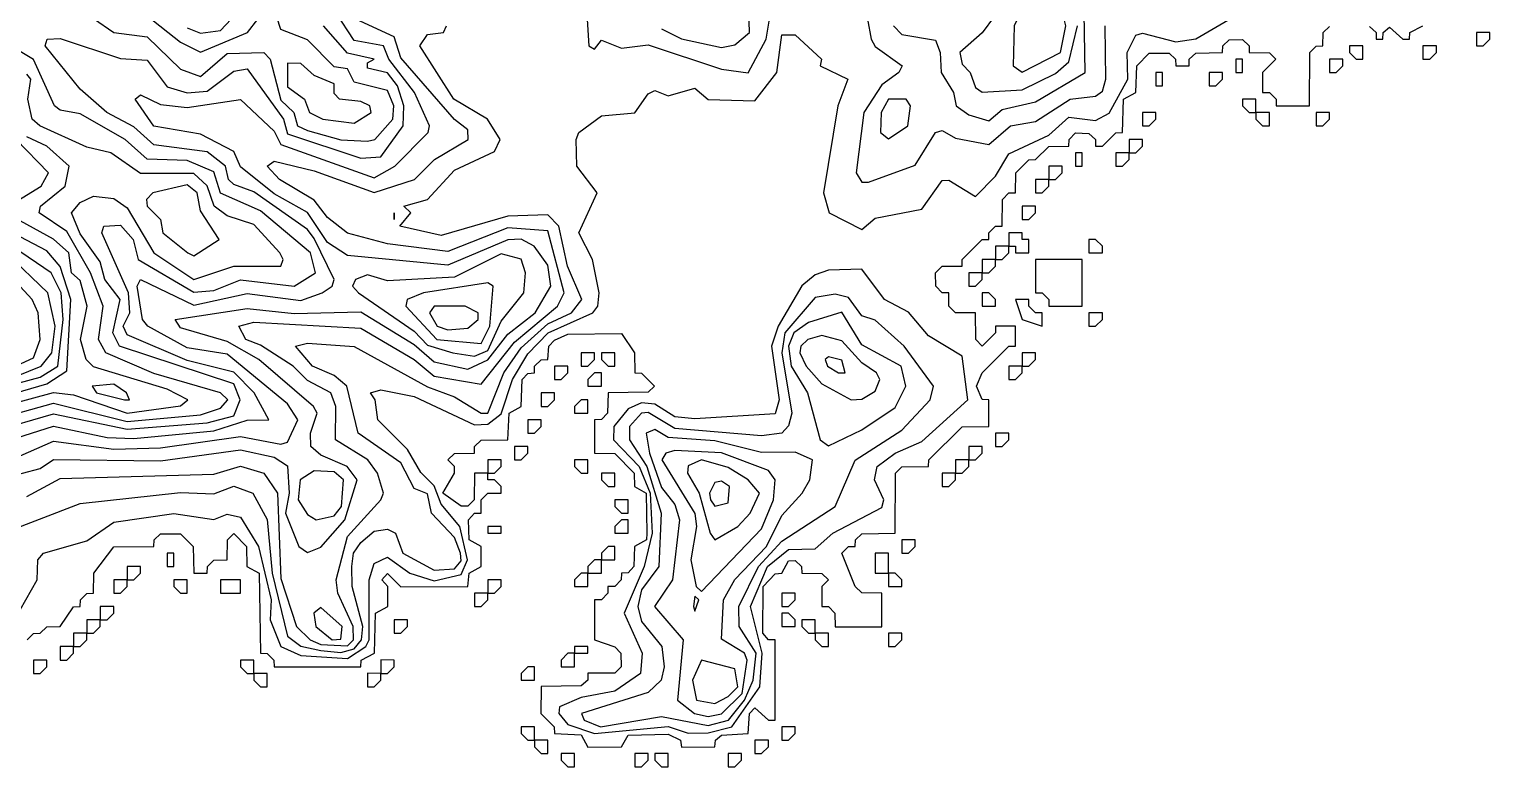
# Model space of a CAD drawing. Header units: metres. Extents: x 310028 to 360472, y 4137098 to 4159193.
# Drawn here: x 316753 to 320032, y 4139228 to 4140885 of the extents above; entities that cross this region are included whole.
import ezdxf

# ---------------------------------------------------------------- set-up
doc = ezdxf.new("R2010")
doc.units = ezdxf.units.M
for name, color, linetype in [('COAST', 5, 'Continuous'), ('CONTOUR', 254, 'Continuous'), ('CONTOUR_INDEX', 33, 'Continuous')]:
    doc.layers.add(name, color=color, linetype=linetype)

msp = doc.modelspace()

# ---------------------------------------------------------------- linework, layer by layer
at = {"layer": 'COAST'}
for points in [[(316747.9, 4139512.5), (316762.5, 4139527.4), (316777.5, 4139527.5), (316792.5, 4139541.9), (316822.5, 4139542.5), (316852.5, 4139587.3), (316867.5, 4139587.5), (316867.8, 4139602.5), (316882.5, 4139617.3), (316897.5, 4139617.5), (316897.7, 4139662.5), (316942.5, 4139721.7), (317032.5, 4139722.3), (317033.3, 4139737.5), (317047.5, 4139751.2), (317092.5, 4139751.3), (317121.2, 4139722.5), (317122.5, 4139662.5), (317152.5, 4139662.4), (317153.1, 4139677.5), (317167.5, 4139691.7), (317197.5, 4139692.4), (317197.9, 4139737.5), (317212.5, 4139751.6), (317240.6, 4139722.5), (317241.8, 4139677.5), (317269.1, 4139662.5), (317272.4, 4139482.5), (317287.5, 4139482), (317302.2, 4139467.5), (317302.5, 4139452.5), (317497.5, 4139452.5), (317498, 4139467.5), (317527.8, 4139482.5), (317530.7, 4139572.5), (317558, 4139587.5), (317557.9, 4139632.5), (317544.3, 4139647.5), (317557.5, 4139661.6), (317587.5, 4139631.9), (317737.5, 4139632.3), (317740.4, 4139662.5), (317767.9, 4139677.5), (317767.9, 4139722.5), (317741, 4139737.5), (317738.9, 4139782.5), (317752.5, 4139797.2), (317767.6, 4139797.5), (317767.6, 4139827.5), (317782.5, 4139842.5), (317812.5, 4139842.5), (317812.5, 4139857.5), (317797.5, 4139872.5), (317782.5, 4139872.5), (317782.5, 4139887.5), (317752.5, 4139887.5), (317752.3, 4139827.5), (317737.5, 4139813.1), (317722.5, 4139813.1), (317681.3, 4139842.5), (317707.5, 4139887.5), (317707.6, 4139902.5), (317692.7, 4139917.5), (317707.5, 4139931.9), (317752.5, 4139932.4), (317753, 4139947.5), (317767.5, 4139961.3), (317827.5, 4139962.5), (317830.2, 4140022.5), (317857.8, 4140037.5), (317859.8, 4140097.5), (317872.5, 4140111.6), (317887.5, 4140112.5), (317887.7, 4140127.5), (317902.5, 4140142), (317917.5, 4140142.5), (317919.5, 4140172.5), (317932.5, 4140186.5), (317962.5, 4140199.8), (318082.5, 4140201.3), (318112.1, 4140157.5), (318112.5, 4140112.5), (318127.5, 4140112.3), (318157.1, 4140082.5), (318142.5, 4140069.2), (318052.5, 4140067.6), (318051.7, 4140022.5), (318037.5, 4140007.9), (318022.4, 4140007.5), (318022.4, 4139932.5), (318067.5, 4139931.5), (318111.2, 4139887.5), (318111.7, 4139857.5), (318138.1, 4139842.5), (318139.9, 4139752.5), (318138.8, 4139737.5), (318111.6, 4139722.5), (318110.4, 4139677.5), (318097.5, 4139663.3), (318082.5, 4139662.5), (318081.7, 4139647.5), (318067.5, 4139633), (318052.4, 4139632.5), (318052.1, 4139617.5), (318037.5, 4139602.6), (318022.5, 4139602.5), (318022.5, 4139512.5), (318067.5, 4139496.9), (318081.6, 4139482.5), (318081.9, 4139452.5), (318067.5, 4139437.8), (318007.5, 4139437.6), (318007.1, 4139422.5), (317992.5, 4139409.2), (317902.5, 4139407.6), (317902, 4139347.5), (317931.5, 4139317.5), (317932.5, 4139302.3), (317992.5, 4139299.1), (318007.5, 4139272), (318082.5, 4139272.1), (318097.5, 4139298.6), (318187.5, 4139300.7), (318215.3, 4139287.5), (318217.5, 4139271.9), (318292.5, 4139272.2), (318294, 4139287.5), (318307.5, 4139298.8), (318367.5, 4139302.3), (318370.5, 4139347.5), (318382.5, 4139360.4), (318412.5, 4139332.4), (318427.5, 4139332.5), (318427.6, 4139512.5), (318412.5, 4139513.2), (318400.4, 4139527.5), (318400.7, 4139632.5), (318427.5, 4139661.1), (318442.5, 4139662.5), (318457.5, 4139690.6), (318472.5, 4139691.1), (318487.1, 4139677.5), (318487.5, 4139662.4), (318532.5, 4139662), (318547.3, 4139647.5), (318532.5, 4139632.5), (318532.5, 4139587.5), (318547.5, 4139587.4), (318561.9, 4139572.5), (318562.5, 4139542.4), (318667.5, 4139542.4), (318667.5, 4139617.5), (318622.5, 4139618.2), (318607.6, 4139632.5), (318577.8, 4139707.5), (318592.5, 4139722.3), (318607.5, 4139722.5), (318608, 4139737.5), (318622.5, 4139750.7), (318697.6, 4139752.5), (318697.7, 4139887.5), (318712.5, 4139901.7), (318772.5, 4139902.5), (318772.8, 4139917.5), (318847.5, 4139991.6), (318907.5, 4139992.5), (318907.5, 4140052.5), (318892.5, 4140052.8), (318880, 4140082.5), (318892.7, 4140112.5), (318952.5, 4140172.4), (318967.5, 4140172.5), (318967.5, 4140217.5), (318922.5, 4140217.5), (318922.4, 4140202.5), (318892.5, 4140172.5), (318878.7, 4140187.5), (318877.5, 4140247.5), (318832.5, 4140247.9), (318817.6, 4140262.5), (318817.5, 4140292.5), (318802.5, 4140292.7), (318788.3, 4140307.5), (318788, 4140337.5), (318802.5, 4140352.3), (318847.5, 4140352.5), (318847.6, 4140367.5), (318877.5, 4140397.5), (318892.5, 4140412.2), (318907.5, 4140412.5), (318907.7, 4140427.5), (318922.5, 4140442.4), (318937.5, 4140442.5), (318938.6, 4140502.5), (318952.5, 4140517.3), (318967.5, 4140517.5), (318968.5, 4140562.5), (318997.5, 4140591.2), (319012.5, 4140592), (319042.5, 4140621.2), (319087.5, 4140622.4), (319087.9, 4140637.5), (319102.5, 4140652.1), (319132.5, 4140650.8), (319146.8, 4140637.5), (319147.5, 4140622.4), (319162.5, 4140622.3), (319192.5, 4140652.3), (319207.5, 4140652.5), (319210.2, 4140727.5), (319237.9, 4140742.5), (319239.6, 4140802.5), (319267.5, 4140831.1), (319312.5, 4140830.8), (319327, 4140817.5), (319327.5, 4140802.4), (319357.5, 4140802.5), (319357.8, 4140817.5), (319372.5, 4140830.9), (319432.5, 4140832.3), (319433.3, 4140847.5), (319447.5, 4140861.3), (319477.5, 4140862.2), (319492.4, 4140847.5), (319492.5, 4140832.5), (319537.5, 4140832.2), (319551.8, 4140817.5), (319522.4, 4140787.5), (319522.5, 4140742.5), (319537.5, 4140742.5), (319552.5, 4140727.5), (319552.5, 4140712.5), (319627.5, 4140712.5), (319628.2, 4140832.5), (319642.5, 4140847.1), (319657.6, 4140847.5), (319658.1, 4140877.5), (319672.5, 4140891.3)], [(319762.5, 4140890.8), (319777.1, 4140877.5), (319777.5, 4140862.5), (319792.5, 4140862.4), (319793, 4140877.5), (319807.5, 4140889.3), (319837.5, 4140862.4), (319852.5, 4140862.4), (319853.2, 4140877.5), (319882.5, 4140892.2)], [(320002.5, 4140862.5), (320002.5, 4140847.5), (320017.5, 4140847.5), (320032.5, 4140862.5), (320032.5, 4140877.5), (320002.5, 4140877.5), (320002.5, 4140862.5)], [(319717.5, 4140832.5), (319732.5, 4140817.5), (319747.5, 4140817.5), (319747.5, 4140847.5), (319717.5, 4140847.5), (319717.5, 4140832.5)], [(319882.5, 4140832.5), (319882.5, 4140817.5), (319897.5, 4140817.5), (319912.5, 4140832.5), (319912.5, 4140847.5), (319882.5, 4140847.5), (319882.5, 4140832.5)], [(319462.5, 4140802.5), (319462.5, 4140787.5), (319477.5, 4140787.5), (319477.5, 4140817.5), (319462.5, 4140817.5), (319462.5, 4140802.5)], [(319672.5, 4140802.5), (319672.5, 4140787.5), (319687.5, 4140787.5), (319702.5, 4140802.5), (319702.5, 4140817.5), (319672.5, 4140817.5), (319672.5, 4140802.5)], [(319282.5, 4140772.5), (319282.5, 4140757.5), (319297.5, 4140757.5), (319297.5, 4140787.5), (319282.5, 4140787.5), (319282.5, 4140772.5)], [(319402.5, 4140772.5), (319402.5, 4140757.5), (319417.5, 4140757.5), (319432.5, 4140772.5), (319432.5, 4140787.5), (319402.5, 4140787.5), (319402.5, 4140772.5)], [(319477.5, 4140712.5), (319492.5, 4140697.5), (319507.5, 4140697.5), (319507.5, 4140727.5), (319477.5, 4140727.5), (319477.5, 4140712.5)], [(319252.5, 4140682.5), (319252.5, 4140667.5), (319267.5, 4140667.5), (319282.5, 4140682.5), (319282.5, 4140697.5), (319252.5, 4140697.5), (319252.5, 4140682.5)], [(319507.5, 4140682.5), (319522.5, 4140667.5), (319537.5, 4140667.5), (319537.5, 4140697.5), (319507.5, 4140697.5), (319507.5, 4140682.5)], [(319642.5, 4140682.5), (319642.5, 4140667.5), (319657.5, 4140667.5), (319672.5, 4140682.5), (319672.5, 4140697.5), (319642.5, 4140697.5), (319642.5, 4140682.5)], [(319222.5, 4140622.5), (319222.5, 4140607.5), (319237.5, 4140607.5), (319252.5, 4140622.5), (319252.5, 4140637.5), (319222.5, 4140637.5), (319222.5, 4140622.5)], [(319102.5, 4140592.5), (319102.5, 4140577.5), (319117.5, 4140577.5), (319117.5, 4140607.5), (319102.5, 4140607.5), (319102.5, 4140592.5)], [(319192.5, 4140592.5), (319192.5, 4140577.5), (319207.5, 4140577.5), (319222.5, 4140592.5), (319222.5, 4140607.5), (319192.5, 4140607.5), (319192.5, 4140592.5)], [(319042.5, 4140562.5), (319042.5, 4140547.5), (319057.5, 4140547.5), (319072.5, 4140562.5), (319072.5, 4140577.5), (319042.5, 4140577.5), (319042.5, 4140562.5)], [(319012.5, 4140532.5), (319012.5, 4140517.5), (319027.5, 4140517.5), (319042.5, 4140532.5), (319042.5, 4140547.5), (319012.5, 4140547.5), (319012.5, 4140532.5)], [(318982.5, 4140472.5), (318982.5, 4140457.5), (318997.5, 4140457.5), (319012.5, 4140472.5), (319012.5, 4140487.5), (318982.5, 4140487.5), (318982.5, 4140472.5)], [(318967.5, 4140382.5), (318997.5, 4140382.5), (318997.5, 4140412.5), (318982.5, 4140412.5), (318982.5, 4140427.5), (318952.5, 4140427.5), (318952.5, 4140397.5), (318967.5, 4140397.5), (318967.5, 4140382.5)], [(319132.5, 4140382.5), (319162.5, 4140382.5), (319162.5, 4140397.5), (319147.5, 4140412.5), (319132.5, 4140412.5), (319132.5, 4140382.5)], [(318922.5, 4140382.5), (318922.5, 4140367.5), (318937.5, 4140367.5), (318952.5, 4140382.5), (318952.5, 4140397.5), (318922.5, 4140397.5), (318922.5, 4140382.5)], [(318892.5, 4140352.5), (318892.5, 4140337.5), (318907.5, 4140337.5), (318922.5, 4140352.5), (318922.5, 4140367.5), (318892.5, 4140367.5), (318892.5, 4140352.5)], [(319042.5, 4140262.5), (319117.5, 4140262.5), (319117.5, 4140367.5), (319012.5, 4140367.5), (319012.5, 4140292.5), (319027.5, 4140292.4), (319042.5, 4140277.5), (319042.5, 4140262.5)], [(318862.5, 4140322.5), (318862.5, 4140307.5), (318877.5, 4140307.5), (318892.5, 4140322.5), (318892.5, 4140337.5), (318862.5, 4140337.5), (318862.5, 4140322.5)], [(318892.5, 4140262.5), (318922.5, 4140262.5), (318922.5, 4140277.5), (318907.5, 4140292.5), (318892.5, 4140292.5), (318892.5, 4140262.5)], [(318982.5, 4140232.5), (319027.5, 4140217.5), (319027.5, 4140247.5), (319012.5, 4140247.5), (318997.5, 4140262.5), (318997.5, 4140277.5), (318967.5, 4140277.5), (318982.5, 4140232.5)], [(319132.5, 4140232.5), (319132.5, 4140217.5), (319147.5, 4140217.5), (319162.5, 4140232.5), (319162.5, 4140247.5), (319132.5, 4140247.5), (319132.5, 4140232.5)], [(317992.5, 4140142.5), (317992.5, 4140127.5), (318007.5, 4140127.5), (318022.5, 4140142.5), (318022.5, 4140157.5), (317992.5, 4140157.5), (317992.5, 4140142.5)], [(318037.5, 4140142.5), (318052.5, 4140127.5), (318067.5, 4140127.5), (318067.5, 4140157.5), (318037.5, 4140157.5), (318037.5, 4140142.5)], [(318982.5, 4140142.5), (318982.5, 4140127.5), (318997.5, 4140127.5), (319012.5, 4140142.5), (319012.5, 4140157.5), (318982.5, 4140157.5), (318982.5, 4140142.5)], [(317932.5, 4140112.5), (317932.5, 4140097.5), (317947.5, 4140097.5), (317962.5, 4140112.5), (317962.5, 4140127.5), (317932.5, 4140127.5), (317932.5, 4140112.5)], [(318007.5, 4140082.5), (318037.5, 4140082.5), (318037.5, 4140112.5), (318022.5, 4140112.5), (318007.5, 4140097.5), (318007.5, 4140082.5)], [(318952.5, 4140112.5), (318952.5, 4140097.5), (318967.5, 4140097.5), (318982.5, 4140112.5), (318982.5, 4140127.5), (318952.5, 4140127.5), (318952.5, 4140112.5)], [(317902.5, 4140052.5), (317902.5, 4140037.5), (317917.5, 4140037.5), (317932.5, 4140052.5), (317932.5, 4140067.5), (317902.5, 4140067.5), (317902.5, 4140052.5)], [(317977.5, 4140022.5), (318007.5, 4140022.5), (318007.5, 4140052.5), (317992.5, 4140052.5), (317977.5, 4140037.5), (317977.5, 4140022.5)], [(317872.5, 4139992.5), (317872.5, 4139977.5), (317887.5, 4139977.5), (317902.5, 4139992.5), (317902.5, 4140007.5), (317872.5, 4140007.5), (317872.5, 4139992.5)], [(317842.5, 4139932.5), (317842.5, 4139917.5), (317857.5, 4139917.5), (317872.5, 4139932.5), (317872.5, 4139947.5), (317842.5, 4139947.5), (317842.5, 4139932.5)], [(318862.5, 4139932.5), (318862.5, 4139917.5), (318877.5, 4139917.5), (318892.5, 4139932.5), (318892.5, 4139947.5), (318862.5, 4139947.5), (318862.5, 4139932.5)], [(318922.5, 4139962.5), (318922.5, 4139947.5), (318937.5, 4139947.5), (318952.5, 4139962.5), (318952.5, 4139977.5), (318922.5, 4139977.5), (318922.5, 4139962.5)], [(317782.5, 4139902.5), (317782.5, 4139887.5), (317797.5, 4139887.5), (317812.5, 4139902.5), (317812.5, 4139917.5), (317782.5, 4139917.5), (317782.5, 4139902.5)], [(317977.5, 4139902.5), (317992.5, 4139887.5), (318007.5, 4139887.5), (318007.5, 4139917.5), (317977.5, 4139917.5), (317977.5, 4139902.5)], [(318832.5, 4139902.5), (318832.5, 4139887.5), (318847.5, 4139887.5), (318862.5, 4139902.5), (318862.5, 4139917.5), (318832.5, 4139917.5), (318832.5, 4139902.5)], [(318037.5, 4139872.5), (318052.5, 4139857.5), (318067.5, 4139857.5), (318067.6, 4139887.5), (318037.5, 4139887.5), (318037.5, 4139872.5)], [(318802.5, 4139872.5), (318802.5, 4139857.5), (318817.5, 4139857.5), (318832.5, 4139872.5), (318832.5, 4139887.5), (318802.5, 4139887.5), (318802.5, 4139872.5)], [(318067.5, 4139812.5), (318082.5, 4139797.5), (318097.5, 4139797.5), (318097.5, 4139827.5), (318067.5, 4139827.5), (318067.5, 4139812.5)], [(317782.5, 4139752.5), (317812.5, 4139752.5), (317812.5, 4139767.5), (317782.5, 4139767.5), (317782.5, 4139752.5)], [(318067.5, 4139752.5), (318097.5, 4139752.5), (318097.5, 4139782.5), (318082.5, 4139782.5), (318067.5, 4139767.5), (318067.5, 4139752.5)], [(318037.5, 4139692.5), (318067.5, 4139692.5), (318067.5, 4139722.5), (318052.5, 4139722.5), (318037.5, 4139707.5), (318037.5, 4139692.5)], [(318712.5, 4139722.5), (318712.5, 4139707.5), (318727.5, 4139707.5), (318742.5, 4139722.5), (318742.5, 4139737.5), (318712.5, 4139737.5), (318712.5, 4139722.5)], [(317062.5, 4139692.5), (317062.5, 4139677.5), (317077.5, 4139677.5), (317077.5, 4139707.5), (317062.5, 4139707.5), (317062.5, 4139692.5)], [(318007.5, 4139662.5), (318037.5, 4139662.5), (318037.5, 4139692.5), (318022.5, 4139692.5), (318007.5, 4139677.5), (318007.5, 4139662.5)], [(318652.5, 4139662.5), (318682.5, 4139662.5), (318682.5, 4139707.5), (318652.5, 4139707.5), (318652.5, 4139662.5)], [(316972.5, 4139662.5), (316972.5, 4139647.5), (316987.5, 4139647.5), (317002.5, 4139662.5), (317002.5, 4139677.5), (316972.5, 4139677.5), (316972.5, 4139662.5)], [(317977.5, 4139632.5), (318007.5, 4139632.5), (318007.5, 4139662.5), (317992.5, 4139662.5), (317977.5, 4139647.5), (317977.5, 4139632.5)], [(318682.5, 4139632.5), (318712.5, 4139632.5), (318712.5, 4139647.5), (318697.5, 4139662.5), (318682.5, 4139662.5), (318682.5, 4139632.5)], [(316942.5, 4139632.5), (316942.5, 4139617.5), (316957.5, 4139617.5), (316972.5, 4139632.5), (316972.5, 4139647.5), (316942.5, 4139647.5), (316942.5, 4139632.5)], [(317077.5, 4139632.5), (317092.5, 4139617.5), (317107.5, 4139617.5), (317107.5, 4139647.5), (317077.5, 4139647.5), (317077.5, 4139632.5)], [(317182.5, 4139632.5), (317182.5, 4139617.5), (317227.5, 4139617.5), (317227.5, 4139647.5), (317182.5, 4139647.5), (317182.5, 4139632.5)], [(317782.5, 4139632.5), (317782.5, 4139617.5), (317797.5, 4139617.5), (317812.5, 4139632.5), (317812.5, 4139647.5), (317782.5, 4139647.5), (317782.5, 4139632.5)], [(316912.5, 4139572.5), (316912.5, 4139557.5), (316927.5, 4139557.5), (316942.5, 4139572.5), (316942.5, 4139587.5), (316912.5, 4139587.5), (316912.5, 4139572.5)], [(317752.5, 4139602.5), (317752.5, 4139587.5), (317767.5, 4139587.5), (317782.5, 4139602.5), (317782.5, 4139617.5), (317752.5, 4139617.6), (317752.5, 4139602.5)], [(318442.5, 4139602.5), (318442.5, 4139587.5), (318457.5, 4139587.5), (318472.5, 4139602.5), (318472.5, 4139617.5), (318442.5, 4139617.5), (318442.5, 4139602.5)], [(316882.5, 4139542.5), (316882.5, 4139527.5), (316897.5, 4139527.5), (316912.5, 4139542.5), (316912.5, 4139557.5), (316882.5, 4139557.5), (316882.5, 4139542.5)], [(317572.5, 4139542.5), (317572.5, 4139527.5), (317587.5, 4139527.5), (317602.5, 4139542.5), (317602.5, 4139557.5), (317572.5, 4139557.5), (317572.5, 4139542.5)], [(318442.5, 4139542.5), (318472.5, 4139542.5), (318472.5, 4139557.5), (318457.5, 4139572.5), (318442.5, 4139572.5), (318442.5, 4139542.5)], [(318487.5, 4139542.5), (318502.5, 4139527.5), (318517.5, 4139527.5), (318517.5, 4139557.5), (318487.5, 4139557.5), (318487.5, 4139542.5)], [(316852.5, 4139512.5), (316852.5, 4139497.5), (316867.5, 4139497.5), (316882.5, 4139512.5), (316882.5, 4139527.5), (316852.5, 4139527.5), (316852.5, 4139512.5)], [(318517.5, 4139512.5), (318532.5, 4139497.5), (318547.5, 4139497.5), (318547.5, 4139527.5), (318517.5, 4139527.5), (318517.5, 4139512.5)], [(318682.5, 4139512.5), (318682.5, 4139497.5), (318697.5, 4139497.5), (318712.5, 4139512.5), (318712.5, 4139527.5), (318682.5, 4139527.5), (318682.5, 4139512.5)], [(316822.5, 4139482.5), (316822.5, 4139467.5), (316837.5, 4139467.5), (316852.5, 4139482.5), (316852.5, 4139497.5), (316822.5, 4139497.5), (316822.5, 4139482.5)], [(317977.5, 4139482.5), (318007.5, 4139482.5), (318007.5, 4139497.5), (317977.5, 4139497.5), (317977.5, 4139482.5)], [(316762.5, 4139452.5), (316762.5, 4139437.5), (316777.5, 4139437.5), (316792.5, 4139452.5), (316792.5, 4139467.5), (316762.5, 4139467.5), (316762.5, 4139452.5)], [(317227.5, 4139452.5), (317242.5, 4139437.5), (317257.5, 4139437.5), (317257.5, 4139467.5), (317227.5, 4139467.5), (317227.5, 4139452.5)], [(317542.5, 4139452.5), (317542.5, 4139437.5), (317557.5, 4139437.5), (317572.5, 4139452.5), (317572.5, 4139467.5), (317542.5, 4139467.6), (317542.5, 4139452.5)], [(317947.5, 4139452.5), (317977.5, 4139452.5), (317977.5, 4139482.5), (317962.5, 4139482.5), (317947.5, 4139467.5), (317947.5, 4139452.5)], [(317257.5, 4139422.5), (317272.5, 4139407.5), (317287.5, 4139407.5), (317287.5, 4139437.5), (317257.5, 4139437.5), (317257.5, 4139422.5)], [(317512.5, 4139422.5), (317512.5, 4139407.5), (317527.5, 4139407.5), (317542.5, 4139422.5), (317542.5, 4139437.5), (317512.5, 4139437.6), (317512.5, 4139422.5)], [(317857.5, 4139422.5), (317887.5, 4139422.5), (317887.5, 4139452.5), (317872.5, 4139452.5), (317857.5, 4139437.5), (317857.5, 4139422.5)], [(317857.5, 4139302.5), (317872.5, 4139287.5), (317887.5, 4139287.5), (317887.5, 4139317.5), (317857.5, 4139317.5), (317857.5, 4139302.5)], [(318442.5, 4139302.5), (318442.5, 4139287.5), (318457.5, 4139287.5), (318472.5, 4139302.5), (318472.5, 4139317.5), (318442.5, 4139317.5), (318442.5, 4139302.5)], [(317887.5, 4139272.5), (317902.5, 4139257.5), (317917.5, 4139257.5), (317917.5, 4139287.5), (317887.5, 4139287.5), (317887.5, 4139272.5)], [(318382.5, 4139272.5), (318382.5, 4139257.5), (318397.5, 4139257.5), (318412.5, 4139272.5), (318412.5, 4139287.5), (318382.5, 4139287.5), (318382.5, 4139272.5)], [(317947.5, 4139242.5), (317962.5, 4139227.5), (317977.5, 4139227.5), (317977.5, 4139257.5), (317947.5, 4139257.5), (317947.5, 4139242.5)], [(318112.5, 4139242.5), (318112.5, 4139227.5), (318127.5, 4139227.5), (318142.5, 4139242.5), (318142.5, 4139257.5), (318112.5, 4139257.5), (318112.5, 4139242.5)], [(318157.5, 4139242.5), (318172.5, 4139227.5), (318187.5, 4139227.5), (318187.5, 4139257.5), (318157.5, 4139257.5), (318157.5, 4139242.5)], [(318322.5, 4139242.5), (318322.5, 4139227.5), (318337.5, 4139227.5), (318352.5, 4139242.5), (318352.5, 4139257.5), (318322.5, 4139257.5), (318322.5, 4139242.5)]]:
    msp.add_lwpolyline(points, dxfattribs=at)
at = {"layer": 'CONTOUR'}
for points, elevation in [([(318001.6, 4140967.5), (318009.6, 4140847.5), (318022.5, 4140840.1), (318037.5, 4140860.3), (318082.5, 4140842.4), (318142.5, 4140850.1), (318307.5, 4140795.1), (318367.5, 4140787.1), (318407.8, 4140862.5), (318415.1, 4140907.5)], 20), ([(318693.4, 4140892.5), (318712.5, 4140872.7), (318787.5, 4140860.3), (318798.7, 4140832.5), (318800.4, 4140787.5), (318828.1, 4140742.5), (318834.2, 4140712.5), (318862.5, 4140692.5), (318907.5, 4140679.3), (318937.5, 4140704.5), (319012.5, 4140721.8), (319124, 4140787.5), (319121.3, 4140967.5)], 30), ([(316897.5, 4140909.4), (316942.5, 4140877.7), (317017.5, 4140867.7), (317092.5, 4140795.4), (317137.5, 4140779), (317197.5, 4140830.2), (317279.3, 4140832.5), (317293.9, 4140817.5), (317317.5, 4140725.7), (317347.1, 4140697.5), (317355.6, 4140667.5), (317377.5, 4140657.3), (317452.5, 4140636.7), (317512.5, 4140633.4), (317529.2, 4140637.5), (317569.4, 4140682.5), (317571.7, 4140712.5), (317557.5, 4140746.9), (317482.5, 4140765.6), (317467.5, 4140796), (317437.5, 4140800.7), (317377.5, 4140861), (317317.5, 4140884.6), (317300.4, 4140937.5)], 60), ([(318172.5, 4140885.6), (318217.5, 4140863.7), (318307.5, 4140843.9), (318337.5, 4140850.1), (318370.3, 4140877.5), (318368.3, 4140952.5)], 30), ([(318947.8, 4140952.5), (318892.5, 4140877.1), (318842.8, 4140832.5), (318847.5, 4140806.3), (318865.4, 4140787.5), (318877.5, 4140754), (318892.5, 4140743.5), (318982.5, 4140748.9), (319057.5, 4140785.3), (319087.5, 4140811.5), (319106.4, 4140892.5)], 40), ([(316657.5, 4139866.1), (316777.5, 4139897.5), (316807.5, 4139918), (317047.5, 4139914.9), (317227.5, 4139940.1), (317302.5, 4139923.4), (317332.5, 4139904), (317336.4, 4139842.5), (317328.6, 4139797.5), (317358.1, 4139722.5), (317377.5, 4139708.9), (317407.5, 4139721.4), (317461.5, 4139782.5), (317489.4, 4139872.5), (317466.7, 4139902.5), (317407.5, 4139927.5), (317385.2, 4139947.5), (317384.8, 4139977.5), (317399.7, 4140022.5), (317391.2, 4140037.5), (317268.4, 4140142.5), (317197.5, 4140183.2), (317092.5, 4140213.8), (317080.4, 4140232.5), (317242.5, 4140257.7), (317347.5, 4140246.5), (317497.5, 4140250), (317617.5, 4140176.3), (317662.5, 4140137.7), (317737.5, 4140120.7), (317782.5, 4140141.7), (317827.5, 4140199.6), (317888.7, 4140247.5), (317924.3, 4140307.5), (317917.5, 4140354.4), (317887, 4140397.5), (317857.5, 4140413), (317827.5, 4140411.5), (317692.5, 4140354.8), (317467.5, 4140376.2), (317422.5, 4140405.4), (317377.5, 4140472.8), (317302.5, 4140515.1), (317227.5, 4140575.7), (317212.5, 4140609.8), (317137.5, 4140648.8), (317032.5, 4140667.3), (316990.4, 4140727.5), (317002.5, 4140737.5), (317047.5, 4140715.9), (317107.5, 4140708.9), (317227.5, 4140727.3), (317302.5, 4140656), (317317.5, 4140626), (317527.5, 4140551.1), (317573.5, 4140577.5), (317648.8, 4140652.5), (317651.6, 4140667.5), (317617.6, 4140742.5), (317560.6, 4140817.5), (317548.6, 4140847.5), (317482.5, 4140859.4), (317441.1, 4140922.5)], 40), ([(316732.5, 4139580.5), (316771, 4139647.5), (316772, 4139692.5), (316785.2, 4139707.5), (316882.5, 4139735.1), (316942.5, 4139777.2), (317077.5, 4139796.7), (317167.5, 4139782.9), (317197.5, 4139795.5), (317227.5, 4139788.7), (317267.5, 4139722.5), (317296.4, 4139602.5), (317294.2, 4139557.5), (317317.5, 4139498.2), (317362.5, 4139477.8), (317467.5, 4139471.1), (317508.4, 4139497.5), (317516, 4139512.5), (317516.1, 4139647.5), (317527.5, 4139684.7), (317557.5, 4139698.8), (317607.7, 4139662.5), (317662.5, 4139645.2), (317722.5, 4139659.9), (317737.1, 4139692.5), (317719.4, 4139767.5), (317677.5, 4139817.9), (317662.5, 4139859.2), (317632.5, 4139888.6), (317602.5, 4139940.4), (317536, 4140007.5), (317529.9, 4140052.5), (317519.4, 4140067.5), (317542.5, 4140074.7), (317617.5, 4140059.7), (317752.5, 4139996.1), (317782.5, 4139997.4), (317812.5, 4140020.5), (317838, 4140097.5), (317872.5, 4140155.2), (317918.2, 4140202.5), (318018.7, 4140247.5), (318029.8, 4140262.5), (318032.5, 4140292.5), (318017.3, 4140367.5), (317987.1, 4140427.5), (318027.9, 4140517.5), (317982.5, 4140577.5), (317980.7, 4140637.5), (317986.9, 4140652.5), (318037.5, 4140690.3), (318112.5, 4140697.1), (318142.5, 4140739.7), (318157.5, 4140746.9), (318187.5, 4140735), (318247.5, 4140752.6), (318277.5, 4140727.1), (318382.5, 4140724.1), (318431.4, 4140787.5), (318442.5, 4140872.5), (318472.5, 4140872.1), (318531.7, 4140817.5), (318529.2, 4140802.5), (318591, 4140772.5), (318568.7, 4140712.5), (318536.3, 4140517.5), (318549.1, 4140472.5), (318622.5, 4140435.1), (318652.5, 4140460.2), (318757.5, 4140480.7), (318802.5, 4140544.7), (318817.5, 4140545.6), (318877.5, 4140508.8), (318922.5, 4140555), (318952.5, 4140604.6), (319042.5, 4140647.2), (319087.5, 4140687.2), (319147.5, 4140680.1), (319177.5, 4140696.3), (319219.4, 4140772.5), (319218.2, 4140832.5), (319237.5, 4140871.8), (319252.5, 4140876.3), (319327.5, 4140856.6), (319372.5, 4140863.5), (319462.5, 4140915.8)], 10), ([(316747.5, 4139835.2), (316822.5, 4139875.3), (317167.5, 4139885.3), (317227.5, 4139903.3), (317280, 4139887.5), (317310.2, 4139842.5), (317317.5, 4139650.3), (317353.3, 4139542.5), (317383.5, 4139512.5), (317407.5, 4139502.6), (317467.5, 4139499.4), (317481, 4139512.5), (317480.5, 4139542.5), (317445.9, 4139617.5), (317441.8, 4139647.5), (317467.5, 4139744.8), (317542.7, 4139827.5), (317548.5, 4139842.5), (317535.1, 4139887.5), (317513.2, 4139917.5), (317440.7, 4139962.5), (317441.1, 4140037.5), (317429.9, 4140067.5), (317377.5, 4140095.7), (317345.6, 4140127.5), (317272.5, 4140174.8), (317239.6, 4140187.5), (317223.7, 4140217.5), (317257.5, 4140226.5), (317497.5, 4140212.8), (317617.5, 4140142.9), (317662.5, 4140105), (317767.5, 4140087.4), (317842.5, 4140181.7), (317939, 4140262.5), (317954.2, 4140292.5), (317917.5, 4140431.9), (317827.5, 4140438.8), (317692.5, 4140385.4), (317557.5, 4140402.5), (317467.5, 4140426.4), (317422.5, 4140462.1), (317392.5, 4140500.6), (317314.8, 4140547.5), (317286.8, 4140577.5), (317302.5, 4140588.1), (317392.5, 4140566.4), (317527.5, 4140517.8), (317617.8, 4140547.5), (317662.9, 4140592.5), (317738.3, 4140637.5), (317737.5, 4140658.7), (317707.5, 4140681.8), (317587.5, 4140820.3), (317572.5, 4140868.2), (317485.9, 4140907.5)], 30), ([(317017.5, 4140915), (317092.5, 4140856.1), (317137.5, 4140833.2), (317243.2, 4140877.5), (317266.1, 4140907.5)], 70), ([(317107.5, 4140888.1), (317137.5, 4140876.1), (317182.5, 4140882), (317206.3, 4140907.5)], 80), ([(318634.9, 4140907.5), (318643.4, 4140862.5), (318652.5, 4140845.9), (318712.7, 4140802.5), (318705.5, 4140787.5), (318667.5, 4140760.2), (318627.3, 4140697.5), (318609.9, 4140562.5), (318622.5, 4140540.9), (318637.5, 4140541.3), (318742.5, 4140579.3), (318787.5, 4140653.1), (318802.5, 4140657.3), (318832.5, 4140639.9), (318907.5, 4140626.2), (318955.9, 4140667.5), (319012.5, 4140677.6), (319090.4, 4140727.5), (319147.5, 4140734.3), (319162.5, 4140745.8), (319170.5, 4140772.5), (319168.8, 4140892.5)], 20), ([(316694.6, 4139752.5), (316867.5, 4139819.5), (317092.5, 4139843.9), (317167.5, 4139840.6), (317212.5, 4139858), (317255.1, 4139842.5), (317287.5, 4139782.9), (317298.4, 4139662.5), (317332.5, 4139520.9), (317362.5, 4139498.9), (317407.5, 4139488.6), (317452.5, 4139484.3), (317482.5, 4139492.6), (317499.1, 4139512.5), (317502, 4139542.5), (317478.3, 4139632.5), (317477, 4139677.5), (317481.1, 4139707.5), (317497.5, 4139731.2), (317527.5, 4139756.9), (317557.5, 4139761.8), (317575.3, 4139752.5), (317591.7, 4139707.5), (317662.5, 4139669.4), (317707.5, 4139672), (317722.5, 4139690.6), (317721.5, 4139707.5), (317707.5, 4139742.8), (317655.8, 4139797.5), (317647.5, 4139840.7), (317617.5, 4139852.7), (317587.5, 4139910.4), (317491.7, 4139977.5), (317465.9, 4140082.5), (317437.5, 4140106.9), (317388.9, 4140127.5), (317351, 4140172.5), (317377.5, 4140179.4), (317482.5, 4140172), (317647.5, 4140081.2), (317707.5, 4140059.2), (317767.5, 4140021.8), (317782.5, 4140022.2), (317818.9, 4140112.5), (317857.5, 4140168.7), (317917.5, 4140223), (317970.4, 4140247.5), (317993.8, 4140277.5), (317961.6, 4140352.5), (317942.1, 4140442.5), (317917.5, 4140467.5), (317827.5, 4140464.7), (317677.5, 4140421.3), (317585.3, 4140442.5), (317609.5, 4140472.5), (317593.7, 4140487.5), (317647.5, 4140502), (317707.5, 4140568.2), (317797.5, 4140610), (317810.2, 4140637.5), (317782.2, 4140682.5), (317706.2, 4140727.5), (317630.2, 4140847.5), (317647.5, 4140872.8), (317683, 4140877.5), (317689.6, 4140892.5)], 20), ([(316672.5, 4139950.5), (316807.5, 4139993.1), (316927.5, 4139967.7), (316987.5, 4139965.6), (317167.5, 4139982.1), (317242.5, 4140006.6), (317291.1, 4140007.5), (317258, 4140067.5), (317212.5, 4140114.6), (317107.5, 4140140.5), (316972.5, 4140198.2), (316963.7, 4140217.5), (316978.5, 4140247.5), (316976, 4140292.5), (316916, 4140427.5), (316920.7, 4140442.5), (316957.5, 4140444.7), (316986.1, 4140412.5), (316997.2, 4140367.5), (317122.5, 4140294.1), (317167.5, 4140297.9), (317227.5, 4140321.9), (317347.8, 4140307.5), (317395.6, 4140337.5), (317384.6, 4140382.5), (317272.5, 4140476.6), (317182.5, 4140516.4), (317167.5, 4140564.2), (317107.5, 4140590.3), (317017.5, 4140593.1), (316968.1, 4140637.5), (316867.5, 4140694.7), (316822.5, 4140702.9), (316809.9, 4140712.5), (316762.5, 4140816.6), (316732.5, 4140834.7)], 60), ([(317412.2, 4140682.5), (317482.5, 4140674.2), (317520.9, 4140697.5), (317517.3, 4140712.5), (317497.5, 4140722.3), (317449.2, 4140727.5), (317437.5, 4140740.8), (317437.5, 4140762.1), (317392.5, 4140781.1), (317362.5, 4140808), (317332.5, 4140808.4), (317332.5, 4140755.5), (317370.7, 4140727.5), (317382.3, 4140697.5), (317412.2, 4140682.5)], 70), ([(316672.5, 4139981.4), (316807.5, 4140020.9), (316972.5, 4139986.1), (317152.5, 4140000.3), (317212.5, 4140016.4), (317226.3, 4140052.5), (317212.5, 4140088.1), (316955.7, 4140172.5), (316940.6, 4140202.5), (316957, 4140277.5), (316922.5, 4140322.5), (316912.5, 4140361.9), (316867.5, 4140424.8), (316847.4, 4140472.5), (316867.5, 4140495.2), (316897.5, 4140510), (316942.5, 4140504.8), (316972.5, 4140483.5), (317032.4, 4140382.5), (317122.5, 4140322.4), (317212.5, 4140352.6), (317317.5, 4140352.2), (317323.1, 4140367.5), (317315.9, 4140382.5), (317257.5, 4140446.2), (317197.5, 4140465.7), (317168.2, 4140487.5), (317152.5, 4140533.2), (317122.5, 4140560.8), (317002.5, 4140560.7), (316935.8, 4140607.5), (316882.5, 4140619.8), (316776.8, 4140667.5), (316759.8, 4140682.5), (316749.5, 4140727.5), (316756.2, 4140772.5), (316747.5, 4140784)], 70), ([(318664.4, 4140652.5), (318682.5, 4140638.9), (318725.5, 4140667.5), (318731.8, 4140712.5), (318721.7, 4140727.5), (318682.5, 4140727.4), (318665.7, 4140697.5), (318664.4, 4140652.5)], 30), ([(316672.5, 4140007.5), (316807.5, 4140044.6), (316972.5, 4140003.3), (317137.5, 4140018.6), (317182.5, 4140033.5), (317199.1, 4140052.5), (317182.7, 4140067.5), (317032.5, 4140111.4), (316924.6, 4140157.5), (316908.4, 4140187.5), (316919, 4140262.5), (316890.6, 4140337.5), (316837.5, 4140430.1), (316774.9, 4140472.5), (316777.9, 4140487.5), (316833.7, 4140532.5), (316842.9, 4140577.5), (316792.5, 4140622), (316747.5, 4140643.2)], 80), ([(316717.5, 4140494.4), (316779.8, 4140532.5), (316796.4, 4140562.5), (316723.8, 4140637.5)], 90), ([(317109.1, 4140382.5), (317122.5, 4140375.8), (317179.1, 4140412.5), (317137.5, 4140476.8), (317130.3, 4140517.5), (317107.5, 4140535.5), (317030.1, 4140517.5), (317016.5, 4140502.5), (317018, 4140487.5), (317047.5, 4140457.6), (317052.6, 4140427.5), (317109.1, 4140382.5)], 80), ([(317572.5, 4140457), (317572.5, 4140472.7), (317572.5, 4140457)], 20), ([(316702.5, 4140040), (316807.5, 4140068.5), (316852.5, 4140063.3), (316972.5, 4140021.8), (317092.5, 4140038.7), (317109.3, 4140052.5), (317062.5, 4140076.4), (316897.5, 4140126.2), (316880.9, 4140142.5), (316868, 4140187.5), (316882.9, 4140262.5), (316867.5, 4140320.2), (316847.6, 4140337.5), (316842.1, 4140382.5), (316807.5, 4140413.1), (316732.5, 4140454.5)], 90), ([(316612.5, 4140060), (316779.9, 4140127.5), (316803.4, 4140157.5), (316811.4, 4140217.5), (316794.7, 4140292.5), (316702.5, 4140381.1)], 120), ([(316702.5, 4140082.6), (316777.5, 4140103.2), (316817.1, 4140127.5), (316829.1, 4140232.5), (316824.4, 4140292.5), (316802.3, 4140337.5), (316717.5, 4140395)], 110), ([(316642.5, 4140091.8), (316762.5, 4140146.5), (316777.3, 4140187.5), (316773.1, 4140247.5), (316759.4, 4140277.5), (316687.5, 4140355.6)], 130), ([(318022.5, 4139302.5), (318187.5, 4139318.2), (318232.5, 4139303.4), (318277.5, 4139303.9), (318330.2, 4139317.5), (318393.7, 4139407.5), (318398.7, 4139482.5), (318372.7, 4139587.5), (318410.5, 4139677.5), (318457.5, 4139715.6), (318517.5, 4139717.2), (318557, 4139752.5), (318667.5, 4139810.5), (318672.2, 4139827.5), (318650.8, 4139872.5), (318657, 4139902.5), (318697.5, 4139932), (318757.5, 4139958.4), (318860.8, 4140052.5), (318847.5, 4140150.5), (318772.5, 4140195.7), (318727.5, 4140249.3), (318673, 4140277.5), (318622.5, 4140345.8), (318547.5, 4140343.3), (318517.5, 4140332.9), (318487.5, 4140308.4), (318434.4, 4140217.5), (318419.6, 4140172.5), (318436.7, 4140052.5), (318427.5, 4140020.9), (318247.5, 4140009.4), (318202.5, 4140013.8), (318157.5, 4140042.7), (318127.5, 4140045.5), (318097.5, 4140032.2), (318065.2, 4139992.5), (318065, 4139962.5), (318122.2, 4139902.5), (318146.9, 4139842.5), (318152, 4139752.5), (318133.8, 4139677.5), (318089.1, 4139572.5), (318129.1, 4139482.5), (318125.2, 4139437.5), (318067.5, 4139397.7), (317992.5, 4139383.5), (317943.6, 4139362.5), (317942, 4139347.5), (317962.5, 4139322.8), (318022.5, 4139302.5)], 10), ([(317668.1, 4140187.5), (317767.5, 4140178.7), (317787.2, 4140217.5), (317794.7, 4140307.5), (317782.5, 4140315), (317638.3, 4140292.5), (317601.2, 4140277.5), (317598.5, 4140262.5), (317668.1, 4140187.5)], 60), ([(318035.7, 4139317.5), (318172.5, 4139340.7), (318277.5, 4139320.2), (318323.2, 4139332.5), (318359, 4139377.5), (318378.4, 4139422.5), (318385.3, 4139482.5), (318347.3, 4139542.5), (318345.9, 4139587.5), (318390.6, 4139677.5), (318442.5, 4139734.5), (318562.5, 4139812.5), (318607.5, 4139916.5), (318712.5, 4139984.1), (318776, 4140052.5), (318783.5, 4140082.5), (318717.2, 4140172.5), (318652.5, 4140231.1), (318622.5, 4140240.7), (318592.5, 4140282.2), (318562.5, 4140289.4), (318517.5, 4140281.9), (318449.7, 4140202.5), (318443, 4140157.5), (318465.4, 4140022.5), (318457.5, 4139993.4), (318442.5, 4139977.5), (318397.5, 4139970.9), (318202.5, 4139987.4), (318142.5, 4140023.4), (318127.5, 4140022), (318100.6, 4139992.5), (318101.1, 4139962.5), (318139.9, 4139902.5), (318172.1, 4139797.5), (318166.7, 4139677.5), (318127.5, 4139624.9), (318119.5, 4139587.5), (318127.5, 4139554.1), (318173.2, 4139497.5), (318178.7, 4139452.5), (318171.9, 4139422.5), (318142.5, 4139394.6), (317993.2, 4139347.5), (317998.6, 4139332.5), (318035.7, 4139317.5)], 20), ([(317668.6, 4140217.5), (317692.5, 4140209.7), (317737.5, 4140213.5), (317760.8, 4140232.5), (317761.2, 4140247.5), (317731.4, 4140262.5), (317662.5, 4140262.6), (317651.9, 4140247.5), (317668.6, 4140217.5)], 70), ([(318528.8, 4139962.5), (318547.5, 4139948.7), (318622.5, 4139984.6), (318697.5, 4140035.1), (318721.3, 4140082.5), (318710.4, 4140127.5), (318622.5, 4140175.9), (318577.5, 4140249.3), (318502.5, 4140225.8), (318470.1, 4140202.5), (318457.9, 4140172.5), (318463.9, 4140127.5), (318500.4, 4140067.5), (318528.8, 4139962.5)], 30), ([(318598.5, 4140052.5), (318622.5, 4140053.4), (318652.5, 4140071.9), (318662.9, 4140097.5), (318655.7, 4140112.5), (318622.5, 4140135.1), (318577.5, 4140185), (318532.5, 4140196.7), (318501, 4140187.5), (318485.2, 4140172.5), (318483.4, 4140157.5), (318497.2, 4140127.5), (318532.5, 4140088.2), (318598.5, 4140052.5)], 40), ([(318246.7, 4139347.5), (318277.5, 4139340.8), (318307.5, 4139346.5), (318353.7, 4139392.5), (318364.8, 4139467.5), (318359, 4139482.5), (318307.5, 4139514.3), (318311.6, 4139602.5), (318337.5, 4139648.1), (318408.5, 4139722.5), (318442.5, 4139791.9), (318488.3, 4139842.5), (318505.4, 4139872.5), (318512, 4139917.5), (318472.5, 4139934.8), (318397.5, 4139933.6), (318292.5, 4139960.2), (318187.5, 4139967.2), (318157.5, 4139985.8), (318138.3, 4139977.5), (318145.6, 4139932.5), (318172.5, 4139855.4), (318202.5, 4139817), (318213.1, 4139782.5), (318197.3, 4139647.5), (318156.6, 4139587.5), (318221.5, 4139512.5), (318208.7, 4139377.5), (318246.7, 4139347.5)], 30), ([(318250.5, 4139632.5), (318262.5, 4139621.8), (318397.5, 4139762.4), (318424.3, 4139827.5), (318428.1, 4139872.5), (318412.5, 4139893.1), (318307.5, 4139932.8), (318202.5, 4139938.1), (318182, 4139932.5), (318173.2, 4139917.5), (318247.5, 4139796.9), (318251.3, 4139767.5), (318238.6, 4139692.5), (318250.5, 4139632.5)], 40), ([(318282.7, 4139827.5), (318292.5, 4139813.5), (318322.5, 4139820.8), (318325.4, 4139857.5), (318307.5, 4139869.3), (318292.5, 4139866.5), (318280.1, 4139842.5), (318282.7, 4139827.5)], 60), ([(318244.4, 4139587.5), (318247.5, 4139577.5), (318256.1, 4139602.5), (318247.5, 4139611.3), (318244.4, 4139587.5)], 40), ([(317433.3, 4139512.5), (317452.5, 4139514.4), (317455.4, 4139542.5), (317407.5, 4139585.3), (317391.6, 4139572.5), (317396.5, 4139542.5), (317433.3, 4139512.5)], 40), ([(318251.3, 4139377.5), (318292.5, 4139369.6), (318322.5, 4139385.4), (318343.7, 4139407.5), (318337.5, 4139447.3), (318262.5, 4139467), (318242.4, 4139422.5), (318251.3, 4139377.5)], 40)]:
    msp.add_lwpolyline(points, dxfattribs=dict(at, elevation=elevation))
at = {"layer": 'CONTOUR_INDEX'}
for points, elevation in [([(318961.9, 4140802.5), (318982.5, 4140788.6), (319068.4, 4140832.5), (319080.7, 4140892.5), (319072.5, 4140925.6), (319057.5, 4140936.5), (318978.9, 4140922.5), (318964.6, 4140892.5), (318961.9, 4140802.5)], 50), ([(316732.5, 4139926.5), (316807.5, 4139959.5), (316942.5, 4139941.3), (317047.5, 4139944.6), (317227.5, 4139969.5), (317317.5, 4139952.6), (317332.5, 4139956.9), (317356.3, 4140007.5), (317332.5, 4140043.3), (317197.5, 4140154.7), (317107.5, 4140168.7), (317019.4, 4140217.5), (317007.4, 4140232.5), (316995.5, 4140307.5), (317002.5, 4140322.7), (317122.5, 4140264.7), (317242.5, 4140290.9), (317362.5, 4140275.5), (317410.3, 4140292.5), (317433.3, 4140307.5), (317437.4, 4140322.5), (317392.5, 4140414.5), (317377.5, 4140434.8), (317257.5, 4140519.4), (317212.5, 4140536.3), (317200.4, 4140547.5), (317193.4, 4140577.5), (317152.5, 4140609.3), (317032.5, 4140625.5), (316987.5, 4140665.7), (316926.8, 4140697.5), (316867.5, 4140750.4), (316788.3, 4140847.5), (316792.8, 4140862.5), (316822.5, 4140863.8), (316957.5, 4140818.9), (317017.5, 4140815.6), (317062.5, 4140755.6), (317107.5, 4140742), (317152.5, 4140745.8), (317212.5, 4140790.5), (317242.5, 4140795.7), (317324, 4140682.5), (317332.5, 4140649.8), (317497.5, 4140595.3), (317542.5, 4140598.4), (317592.3, 4140667.5), (317593.8, 4140712.5), (317579.8, 4140757.5), (317557.5, 4140786.6), (317512.5, 4140797.6), (317512.5, 4140809.2), (317527.5, 4140817.6), (317467.5, 4140830.8), (317413.9, 4140892.5)], 50), ([(316702.5, 4140062), (316792.5, 4140088), (316837.5, 4140117.5), (316846.1, 4140277.5), (316822.5, 4140351.6), (316792.5, 4140386.6), (316732.5, 4140418.6)], 100), ([(317704.1, 4140157.5), (317752.5, 4140150.3), (317782.5, 4140162.9), (317812.5, 4140228.8), (317863.4, 4140292.5), (317867, 4140337.5), (317857.5, 4140367.9), (317812.5, 4140380.3), (317707.5, 4140328.1), (317557.5, 4140319.3), (317512.5, 4140332.7), (317485.2, 4140322.5), (317478.9, 4140307.5), (317492.2, 4140292.5), (317617.5, 4140206.4), (317647.5, 4140174.6), (317704.1, 4140157.5)], 50), ([(318570.4, 4140112.5), (318585.3, 4140112.5), (318577.5, 4140141), (318547.5, 4140148.8), (318540.3, 4140142.5), (318545.4, 4140127.5), (318570.4, 4140112.5)], 50), ([(316966.9, 4140052.5), (316977.8, 4140052.5), (316971.1, 4140067.5), (316942.5, 4140087.7), (316894.1, 4140082.5), (316904.1, 4140067.5), (316966.9, 4140052.5)], 100), ([(318281.8, 4139752.5), (318292.5, 4139737.7), (318343.7, 4139767.5), (318372, 4139797.5), (318392.9, 4139842.5), (318367.4, 4139872.5), (318322.5, 4139900.2), (318262.5, 4139917.3), (318232.5, 4139904.1), (318230.7, 4139887.5), (318257.2, 4139842.5), (318281.8, 4139752.5)], 50), ([(317397.2, 4139782.5), (317437.5, 4139791.4), (317453.7, 4139812.5), (317458.6, 4139872.5), (317437.5, 4139890), (317392.5, 4139892.6), (317361.2, 4139872.5), (317356.8, 4139827.5), (317377.5, 4139794.7), (317397.2, 4139782.5)], 50)]:
    msp.add_lwpolyline(points, dxfattribs=dict(at, elevation=elevation))

doc.saveas('drawing.dxf')
